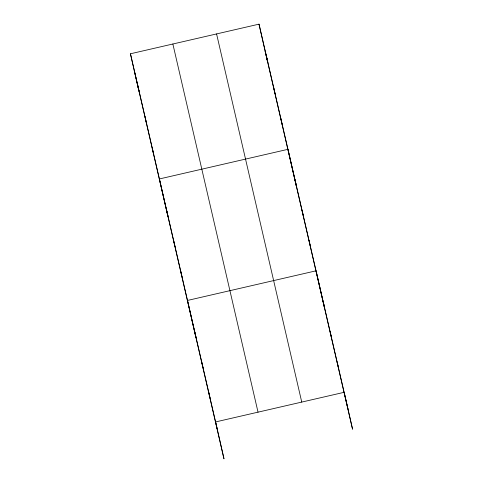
<?xml version="1.0" encoding="UTF-8"?>
<svg xmlns="http://www.w3.org/2000/svg" width="483" height="483" viewBox="0 0 483 483"><rect width="100%" height="100%" fill="white"/><g stroke="black" fill="none" stroke-linecap="round" stroke-linejoin="round"><path stroke-width="0.72" d="M138.826 90.695L130.44 53.782L259.009 24.15L348.001 409.137M265.149 51.174L352.56 429.218L344.174 392.305L215.605 421.937L223.991 458.85L134.262 70.615M216.583 33.931L301.748 402.079M172.866 44.001L258.031 412.156M130.44 53.782L217.181 428.874M337.146 361.93L338.728 368.873M330.124 331.555L331.7 338.498M323.097 301.187L324.673 308.124M324.455 307.731L316.069 270.812L187.501 300.444L195.887 337.357M309.048 240.437L310.623 247.381M302.02 210.069L303.596 217.006M294.992 179.694L296.568 186.637M296.357 186.239L287.965 149.319L159.396 178.951L167.782 215.871M280.726 118.027L282.307 124.97M273.487 86.735L275.069 93.678M266.248 55.442L267.83 62.385M259.009 24.15L267.395 61.063M208.578 391.562L210.153 398.499M201.55 361.187L203.126 368.131M194.522 330.819L196.098 337.756M180.473 270.069L182.049 277.013M173.445 239.701L175.021 246.638M166.418 209.326L167.999 216.263M152.157 147.659L153.733 154.602M144.918 116.367L146.494 123.31M137.679 85.074L139.255 92.018"/></g></svg>
